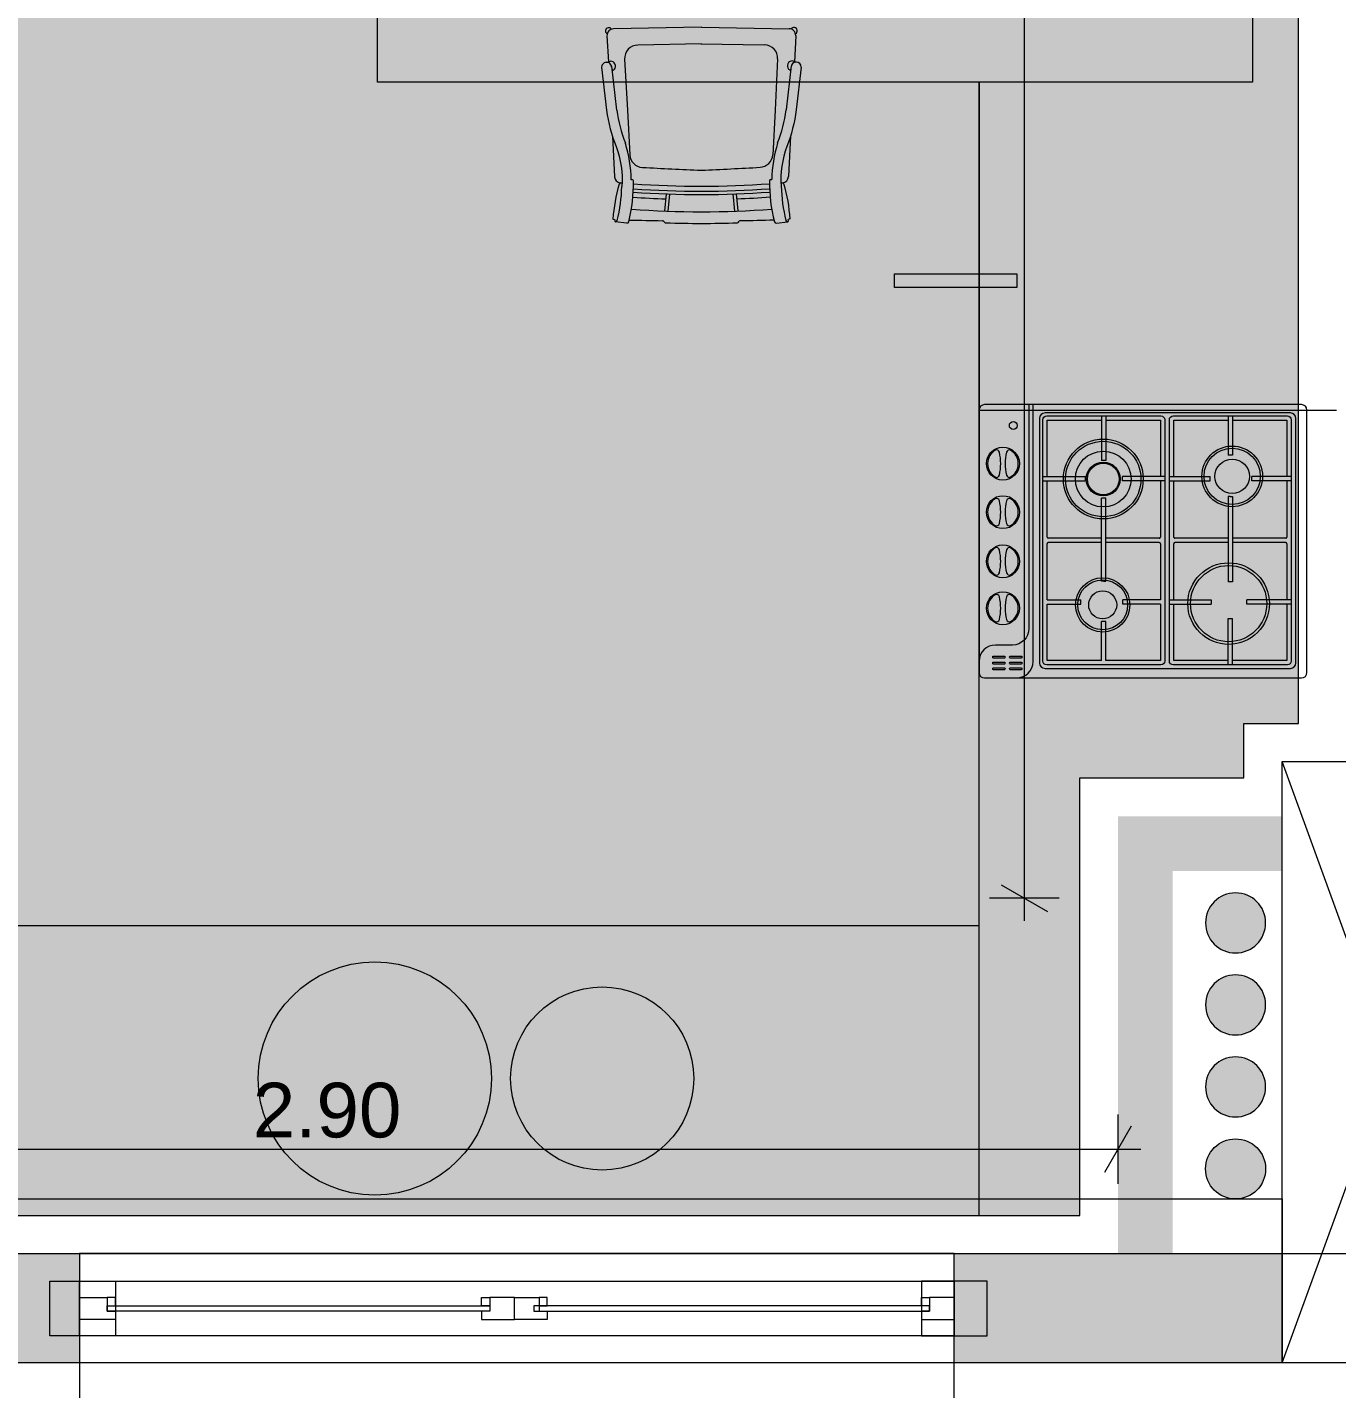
# Model space of a CAD drawing. Header units: millimetres. Extents: x 475616349 to 476941521, y 4620115302 to 4621446928.
# Drawn here: x 476515943 to 476518338, y 4620564688 to 4620567179 of the extents above; entities that cross this region are included whole.
import ezdxf

# ---------------------------------------------------------------- set-up
doc = ezdxf.new("R2010")
doc.units = ezdxf.units.MM
doc.header["$MEASUREMENT"] = 0
for name, color, linetype, lineweight in [('2D Drafting - General_Pen_No__1_Pen_No__7', 7, 'Continuous', 0), ('2D Drafting - General_Pen_No__250_Pen_No__7_Pen_No__250', 7, 'Continuous', 0), ('2D Drafting - General_Pen_No__250_Pen_No__7_Pen_No__7', 7, 'Continuous', 0), ('G-Anno-Nplt_Pen_No__151', 151, 'Continuous', 0), ('G-Anno-Nplt_Pen_No__4', 7, 'Continuous', 0), ('kar-panjara_Pen_No__7_Pen_No__7_Pen_No__7', 7, 'Continuous', 0), ('New_0_Pen_No__7', 7, 'Continuous', 0), ('New_2D Drafting - General_Pen_No__2_Pen_No__250', 7, 'Continuous', 0), ('New_reg_nak_Pen_No__7', 7, 'Continuous', 0), ('New_zoma_Pen_No__4', 7, 'Continuous', 0), ('New_zoma_Pen_No__7', 7, 'Continuous', 0), ('shaxtebi da milebi_Pen_No__1_Pen_No__1_Pen_No__1', 1, 'Continuous', 0), ('shaxtebi da milebi_Pen_No__5_Pen_No__5_Pen_No__5', 5, 'Continuous', 0), ('zoma_Pen_No__142', 142, 'Continuous', 0), ('zoma_Pen_No__5_Pen_No__5', 5, 'Continuous', 0)]:
    doc.layers.add(name, color=color, linetype=linetype, lineweight=lineweight)
doc.layers.add('New_zoma', color=7, linetype='Continuous')
doc.layers.add('zoma', color=7, linetype='Continuous')
doc.layers.add('shaxtebi da milebi_Pen_No__5_Pen_No__5_Pen_No__252', color=7, linetype='Continuous', lineweight=0, true_color=0x666666)
doc.styles.add('GENERATED_STYLE_1', font='arial.ttf')
doc.styles.add('GENERATED_STYLE_2', font='arial.ttf')
doc.dimstyles.new('GENERATED_STYLE__1', dxfattribs={"dimtxt": 200, "dimasz": 64.421331, "dimexe": 0.18, "dimexo": 3, "dimgap": 0.09, "dimtad": 1, "dimtih": 1, "dimtoh": 1, "dimlfac": 0.001, "dimzin": 0, "dimdsep": 46, "dimtxsty": 'GENERATED_STYLE_2', "dimblk": 'ARROWHEAD_2', "dimblk1": 'ARROWHEAD_2', "dimblk2": 'ARROWHEAD_2', "dimcen": 0.09, "dimclrd": 142, "dimclre": 142, "dimclrt": 142, "dimadec": 0, "dimazin": 0, "dimtfac": 1, "dimtdec": 4, "dimtmove": 0, "dimatfit": 3, "dimfxl": 1, "dimtolj": 1, "dimtzin": 0, "dimarcsym": 0})
doc.dimstyles.new('GENERATED_STYLE__18', dxfattribs={"dimtxt": 100, "dimasz": 64.421331, "dimexe": 0.18, "dimexo": 3, "dimgap": 0.09, "dimtad": 1, "dimtih": 1, "dimtoh": 1, "dimlfac": 0.001, "dimzin": 0, "dimdsep": 46, "dimtxsty": 'GENERATED_STYLE_1', "dimblk": 'ARROWHEAD_2', "dimblk1": 'ARROWHEAD_2', "dimblk2": 'ARROWHEAD_2', "dimcen": 0.09, "dimclrd": 7, "dimclre": 7, "dimclrt": 7, "dimadec": 0, "dimazin": 0, "dimtfac": 1, "dimtdec": 4, "dimtmove": 0, "dimatfit": 3, "dimfxl": 1, "dimtolj": 1, "dimtzin": 0, "dimarcsym": 0})
doc.dimstyles.new('GENERATED_STYLE__19', dxfattribs={"dimtxt": 100, "dimasz": 64.421331, "dimexe": 0.18, "dimexo": 3, "dimgap": 0.09, "dimtad": 1, "dimlfac": 0.001, "dimzin": 0, "dimdsep": 46, "dimtxsty": 'GENERATED_STYLE_1', "dimblk": 'ARROWHEAD_2', "dimblk1": 'ARROWHEAD_2', "dimblk2": 'ARROWHEAD_2', "dimcen": 0.09, "dimclrd": 7, "dimclre": 7, "dimclrt": 7, "dimadec": 0, "dimazin": 0, "dimtfac": 1, "dimtdec": 4, "dimtmove": 0, "dimatfit": 3, "dimfxl": 1, "dimtolj": 1, "dimtzin": 0, "dimarcsym": 0})
doc.dimstyles.new('GENERATED_STYLE__47', dxfattribs={"dimtxt": 0.18, "dimasz": 364.8, "dimexe": 0.18, "dimexo": 0.0625, "dimgap": 0.09, "dimtad": 0, "dimtih": 1, "dimtoh": 1, "dimdec": 4, "dimzin": 0, "dimdsep": 46, "dimcen": 0.09, "dimadec": 0, "dimazin": 0, "dimtfac": 1, "dimtdec": 4, "dimtmove": 0, "dimatfit": 3, "dimldrblk": 'ARROWHEAD_11', "dimfxl": 1, "dimtolj": 1, "dimtzin": 0, "dimarcsym": 0})

# ---------------------------------------------------------------- blocks, each defined once
blk = doc.blocks.new('*D1479', base_point=(476577134.1, 4620325125.7))
at = {"layer": 'zoma_Pen_No__142', "color": 142, "linetype": 'Continuous', "lineweight": 0, "transparency": 16777216}
for p, q in [((476511738.4, 4620535777.6), (476511738.4, 4620535904.8)), ((476518238.4, 4620535777.6), (476518238.4, 4620535904.8)), ((476511762.8, 4620535883.6), (476511713.9, 4620535798.8)), ((476518262.8, 4620535883.6), (476518213.9, 4620535798.8)), ((476511738.4, 4620535841.2), (476518238.4, 4620535841.2))]:
    blk.add_line(p, q, dxfattribs=at)
at = {"layer": 'zoma_Pen_No__142', "color": 142, "lineweight": 0, "transparency": 16777216, "char_height": 200, "attachment_point": 7, "style": 'GENERATED_STYLE_2'}
for s, insert in [('\\A1;{\\pql;\\fArial CYR|b0|i0|c204|p34;6.50}', (476514722.3, 4620535881.2)), ('\\A1;{\\pql;\\fArial CYR|b0|i0|c204|p34;0.40}', (476517681.8, 4620535881.2))]:
    blk.add_mtext(s, dxfattribs=dict(at, insert=insert))
blk = doc.blocks.new('ARROWHEAD_2')
at = {"color": 0, "linetype": 'Continuous', "lineweight": 0}
for p, q in [((-0.378, -0.655), (0.378, 0.655)), ((0, 0), (-1, 0))]:
    blk.add_line(p, q, dxfattribs=at)
blk = doc.blocks.new('*D1480', base_point=(476577134.1, 4620325125.7))
at = {"layer": 'zoma_Pen_No__142', "color": 142, "linetype": 'Continuous', "lineweight": 0, "transparency": 16777216}
for p, q in [((476518238.4, 4620535777.6), (476518238.4, 4620535904.8)), ((476518638.4, 4620535777.6), (476518638.4, 4620535904.8)), ((476518262.8, 4620535883.6), (476518213.9, 4620535798.8)), ((476518662.8, 4620535883.6), (476518613.9, 4620535798.8)), ((476518238.4, 4620535841.2), (476518638.4, 4620535841.2))]:
    blk.add_line(p, q, dxfattribs=at)
blk = doc.blocks.new('*D1730', base_point=(476577134.1, 4620325125.7))
at = {"layer": 'New_zoma_Pen_No__4', "color": 7, "linetype": 'Continuous', "lineweight": 0, "transparency": 16777216}
for p, q in [((476515062.8, 4620565169.1), (476515013.9, 4620565084.3)), ((476515038.4, 4620565063.1), (476515038.4, 4620565190.3)), ((476517913.9, 4620565084.3), (476517962.8, 4620565169.1)), ((476517938.4, 4620565063.1), (476517938.4, 4620565190.3)), ((476514996.9, 4620565126.7), (476515038.4, 4620565126.7)), ((476515038.4, 4620565126.7), (476517938.4, 4620565126.7)), ((476517938.4, 4620565126.7), (476517979.8, 4620565126.7))]:
    blk.add_line(p, q, dxfattribs=at)
at = {"layer": 'New_zoma_Pen_No__7', "color": 7, "lineweight": 0, "transparency": 16777216, "insert": (476516355.3, 4620565146.7), "char_height": 100, "attachment_point": 7, "style": 'GENERATED_STYLE_1'}
blk.add_mtext('\\A1;{\\pql;\\fArial|b0|i0|c0|p34;2.90}', dxfattribs=at)
blk = doc.blocks.new('*D1741', base_point=(476577134.1, 4620325125.7))
at = {"layer": 'New_zoma_Pen_No__4', "color": 7, "linetype": 'Continuous', "lineweight": 0, "transparency": 16777216}
for p, q in [((476517724.5, 4620575410), (476517809.2, 4620575361.1)), ((476517830.4, 4620575385.6), (476517703.3, 4620575385.6)), ((476517766.9, 4620565585.7), (476517766.9, 4620575385.6)), ((476517724.5, 4620565610.2), (476517809.2, 4620565561.2)), ((476517830.4, 4620565585.7), (476517703.3, 4620565585.7)), ((476517766.9, 4620565544.2), (476517766.9, 4620565585.7))]:
    blk.add_line(p, q, dxfattribs=at)
at = {"layer": 'New_zoma_Pen_No__7', "color": 7, "lineweight": 0, "transparency": 16777216, "insert": (476517746.9, 4620570352.6), "char_height": 100, "attachment_point": 7, "rotation": 90, "style": 'GENERATED_STYLE_1'}
blk.add_mtext('\\A1;{\\pql;\\fArial|b0|i0|c0|p34;9.80}', dxfattribs=at)
blk = doc.blocks.new('ARROWHEAD_11')
at = {"color": 0, "linetype": 'Continuous', "lineweight": 0}
blk.add_line((0, 0), (-1, 0), dxfattribs=at)
at = {"color": 0, "linetype": 'Continuous', "lineweight": 0, "const_width": 0.25, "flags": 128}
blk.add_lwpolyline([(-0.125, 0, 1), (0.125, 0, 1)], format="xyb", close=True, dxfattribs=at)

msp = doc.modelspace()

# ---------------------------------------------------------------- hatches: boundary and pattern name
at = {"layer": '2D Drafting - General_Pen_No__250_Pen_No__7_Pen_No__7', "linetype": 'Continuous', "lineweight": 0}
for points in [[(476517938.366, 4620565735.696), (476517938.366, 4620564935.567), (476518038.366, 4620564935.567), (476518038.366, 4620565635.509), (476518238.366, 4620565635.509), (476518238.366, 4620565735.696)], [(476516038.581, 4620564935.508), (476516038.581, 4620564735.508), (476515038.366, 4620564735.508), (476515038.366, 4620564935.508)], [(476517638.583, 4620564935.567), (476517638.583, 4620564735.567), (476518238.366, 4620564735.567), (476518238.366, 4620564935.567)]]:
    msp.add_hatch(color=7, dxfattribs=at).paths.add_polyline_path(points)
at = {"layer": 'G-Anno-Nplt_Pen_No__151', "linetype": 'Continuous', "lineweight": 0, "true_color": 0x1f2f3f}
msp.add_hatch(color=169, dxfattribs=at).paths.add_polyline_path([(476511608.366, 4620575605.567), (476511808.366, 4620575605.567), (476511808.366, 4620575305.567), (476512108.366, 4620575305.567), (476512108.366, 4620574444.549), (476511708.366, 4620574444.549), (476511708.366, 4620572105.567), (476511808.366, 4620572105.567), (476511808.366, 4620571565.567), (476511708.366, 4620571565.567), (476511708.366, 4620567405.509), (476515108.366, 4620567405.509), (476515108.366, 4620565005.508), (476517868.366, 4620565005.508), (476517868.366, 4620565805.696), (476518168.366, 4620565805.696), (476518168.366, 4620565905.567), (476518268.366, 4620565905.567), (476518268.366, 4620571565.567), (476518168.366, 4620571565.567), (476518168.366, 4620572105.567), (476518268.366, 4620572105.567), (476518268.366, 4620573392.858), (476518338.366, 4620573392.858), (476518338.366, 4620575135.567), (476518238.366, 4620575135.567), (476518238.366, 4620575385.567), (476517938.366, 4620575385.567), (476517938.366, 4620576406.585), (476518338.366, 4620576406.585), (476518338.366, 4620577008.837), (476518268.366, 4620577008.837), (476518268.366, 4620581065.57), (476514768.366, 4620581065.57), (476514768.366, 4620582165.567), (476511808.366, 4620582165.567), (476511808.366, 4620581965.567), (476511608.366, 4620581965.567)])
at = {"layer": 'shaxtebi da milebi_Pen_No__1_Pen_No__1_Pen_No__1', "linetype": 'Continuous', "lineweight": 0}
msp.add_hatch(color=1, dxfattribs=at).paths.add_polyline_path([(476518153.243, 4620565145.509, 1), (476518153.243, 4620565035.509, 1)])
at = {"layer": 'shaxtebi da milebi_Pen_No__5_Pen_No__5_Pen_No__252', "linetype": 'Continuous', "lineweight": 0, "true_color": 0x666666}
msp.add_hatch(color=251, dxfattribs=at).paths.add_polyline_path([(476518153.243, 4620565595.509, 1), (476518153.243, 4620565485.509, 1)])
at = {"layer": 'shaxtebi da milebi_Pen_No__5_Pen_No__5_Pen_No__5', "linetype": 'Continuous', "lineweight": 0}
for points in [[(476518153.243, 4620565445.509, 1), (476518153.243, 4620565335.509, 1)], [(476518153.243, 4620565295.509, 1), (476518153.243, 4620565185.509, 1)]]:
    msp.add_hatch(color=5, dxfattribs=at).paths.add_polyline_path(points)

# ---------------------------------------------------------------- linework, layer by layer
at = {"layer": '2D Drafting - General_Pen_No__1_Pen_No__7', "color": 7, "linetype": 'Continuous', "lineweight": 0}
for p, q in [((476518238.366, 4620564735.567), (476518638.366, 4620565835.567)), ((476518638.366, 4620564735.567), (476518238.366, 4620565835.567))]:
    msp.add_line(p, q, dxfattribs=at)
at = {"layer": '2D Drafting - General_Pen_No__1_Pen_No__7', "color": 7, "linetype": 'Continuous', "lineweight": 0, "flags": 128}
for points in [[(476518638.366, 4620564735.567), (476518238.366, 4620564735.567), (476518238.366, 4620565835.567), (476518638.366, 4620565835.567)], [(476518238.366, 4620564735.567), (476511738.366, 4620564735.567), (476511738.366, 4620565035.567), (476518238.366, 4620565035.567)]]:
    msp.add_lwpolyline(points, close=True, dxfattribs=at)
at = {"layer": '2D Drafting - General_Pen_No__250_Pen_No__7_Pen_No__250', "color": 7, "linetype": 'Continuous', "lineweight": 0, "flags": 128}
msp.add_lwpolyline([(476516038.581, 4620564935.508), (476516038.581, 4620564735.508), (476515038.366, 4620564735.508), (476515038.366, 4620564935.508)], close=True, dxfattribs=at)
at = {"layer": 'G-Anno-Nplt_Pen_No__4', "color": 7, "linetype": 'Continuous', "lineweight": 0, "flags": 128}
msp.add_lwpolyline([(476511708.366, 4620567405.509), (476515108.366, 4620567405.509), (476515108.366, 4620565005.508), (476517868.366, 4620565005.508), (476517868.366, 4620565805.696), (476518168.366, 4620565805.696), (476518168.366, 4620565905.567), (476518268.366, 4620565905.567), (476518268.366, 4620571565.567), (476518168.366, 4620571565.567), (476518168.366, 4620572105.567), (476518268.366, 4620572105.567), (476518268.366, 4620573392.858)], dxfattribs=at)
at = {"layer": 'kar-panjara_Pen_No__7_Pen_No__7_Pen_No__7', "color": 7, "linetype": 'Continuous', "lineweight": 0, "flags": 128}
for points in [[(476516104.011, 4620564785.142), (476515984.011, 4620564785.142), (476515984.011, 4620564885.142), (476516104.011, 4620564885.142)], [(476516038.581, 4620564885.141), (476517638.583, 4620564885.085), (476517638.583, 4620564785.141), (476516038.581, 4620564785.196)], [(476517578.908, 4620564785.142), (476517698.908, 4620564785.142), (476517698.908, 4620564885.142), (476517578.908, 4620564885.142)], [(476516038.581, 4620564855.026), (476516089.011, 4620564855.026), (476516089.011, 4620564840.026), (476516089.011, 4620564830.025), (476516104.011, 4620564830.025), (476516104.011, 4620564815.026), (476516038.581, 4620564815.026)], [(476516104.011, 4620564855.026), (476516089.011, 4620564855.026), (476516089.011, 4620564840.026), (476516104.011, 4620564840.026)], [(476516774.011, 4620564855.026), (476516789.011, 4620564855.026), (476516789.011, 4620564840.026), (476516774.011, 4620564840.026)], [(476516834.011, 4620564855.026), (476516789.011, 4620564855.026), (476516789.011, 4620564840.026), (476516789.011, 4620564830.025), (476516774.011, 4620564830.025), (476516774.011, 4620564815.026), (476516834.011, 4620564815.026)], [(476516834.011, 4620564855.026), (476516879.011, 4620564855.026), (476516879.011, 4620564840.026), (476516879.011, 4620564830.025), (476516894.011, 4620564830.025), (476516894.011, 4620564815.026), (476516834.011, 4620564815.026)], [(476516894.011, 4620564855.026), (476516879.011, 4620564855.026), (476516879.011, 4620564840.026), (476516894.011, 4620564840.026)], [(476517578.908, 4620564855.026), (476517593.583, 4620564855.026), (476517593.583, 4620564840.026), (476517578.908, 4620564840.026)], [(476517638.583, 4620564855.026), (476517593.583, 4620564855.026), (476517593.583, 4620564840.026), (476517593.583, 4620564830.025), (476517578.908, 4620564830.025), (476517578.908, 4620564815.026), (476517638.583, 4620564815.026)], [(476516089.011, 4620564840.026), (476516789.011, 4620564840.026), (476516789.011, 4620564830.025), (476516089.011, 4620564830.025)], [(476517593.583, 4620564840.026), (476516869.743, 4620564840.026), (476516869.743, 4620564830.025), (476517593.583, 4620564830.025)]]:
    msp.add_lwpolyline(points, close=True, dxfattribs=at)
at = {"layer": 'New_0_Pen_No__7', "color": 7, "linetype": 'Continuous', "lineweight": 0}
for p, q in [((476517003.256, 4620567163.201), (476517005.815, 4620567115.588)), ((476517175.364, 4620567179.016), (476517015.186, 4620567176.027)), ((476517176.433, 4620567179.017), (476517336.618, 4620567176.381)), ((476517348.576, 4620567163.582), (476517346.122, 4620567115.963)), ((476517176.039, 4620567148.588), (476517059.447, 4620567146.412)), ((476517174.97, 4620567148.586), (476517291.567, 4620567146.668)), ((476517035.588, 4620567120.761), (476517040.611, 4620567027.298)), ((476517315.482, 4620567121.069), (476517310.666, 4620567027.596)), ((476517011.503, 4620567107.905), (476517020.952, 4620567027.277)), ((476517016.753, 4620567102.114), (476517015.653, 4620567101.195)), ((476517340.451, 4620567108.267), (476517331.18, 4620567027.618)), ((476517335.214, 4620567102.465), (476517336.316, 4620567101.549)), ((476517040.611, 4620567027.298), (476517045.004, 4620566945.547)), ((476517310.666, 4620567027.596), (476517306.453, 4620566945.835)), ((476517013.104, 4620566979.933), (476517017.11, 4620566905.398)), ((476517339.132, 4620566980.292), (476517335.291, 4620566905.749)), ((476517049.752, 4620566900.076), (476517047.719, 4620566900.087)), ((476517302.66, 4620566900.355), (476517304.693, 4620566900.37)), ((476517109.311, 4620566842.8), (476517112.13, 4620566874.09)), ((476517115.396, 4620566842.502), (476517118.224, 4620566873.885)), ((476517237.143, 4620566842.637), (476517234.246, 4620566874.013)), ((476517243.227, 4620566842.947), (476517240.339, 4620566874.232)), ((476517014.269, 4620566828.132), (476517017.947, 4620566827.203)), ((476517017.873, 4620566826.912), (476517017.947, 4620566827.203)), ((476517039.716, 4620566820.485), (476517018.554, 4620566822.961)), ((476517108.444, 4620566822.265), (476517107.178, 4620566823.888)), ((476517244.14, 4620566822.414), (476517245.403, 4620566824.04)), ((476517312.871, 4620566820.786), (476517334.028, 4620566823.309)), ((476517338.302, 4620566828.489), (476517334.626, 4620566827.552)), ((476517334.7, 4620566827.261), (476517334.626, 4620566827.552)), ((476517782.679, 4620566488.644), (476517775.102, 4620566488.644)), ((476517908.153, 4620566468.003), (476517908.153, 4620566386.469)), ((476517916.153, 4620566468.003), (476517916.153, 4620566386.469)), ((476518139.604, 4620566468.003), (476518139.604, 4620566396.171)), ((476518147.604, 4620566468.003), (476518147.604, 4620566396.171)), ((476517808.656, 4620566357.114), (476517808.656, 4620566460.003)), ((476517808.656, 4620566460.003), (476517908.153, 4620566460.003)), ((476517916.153, 4620566460.003), (476518015.651, 4620566460.003)), ((476518015.651, 4620566460.003), (476518015.651, 4620566357.114)), ((476518040.106, 4620566460.003), (476518139.604, 4620566460.003)), ((476518040.106, 4620566357.114), (476518040.106, 4620566460.003)), ((476518147.604, 4620566460.003), (476518247.101, 4620566460.003)), ((476518247.101, 4620566460.003), (476518247.101, 4620566357.114)), ((476518147.604, 4620566396.171), (476518139.604, 4620566396.171)), ((476517916.153, 4620566386.469), (476517908.153, 4620566386.469)), ((476517800.656, 4620566357.114), (476517877.849, 4620566357.114)), ((476517800.656, 4620566349.114), (476517877.849, 4620566349.114)), ((476517808.656, 4620566246.226), (476517808.656, 4620566349.114)), ((476517877.849, 4620566357.114), (476517877.849, 4620566349.114)), ((476517946.232, 4620566349.114), (476517946.232, 4620566357.114)), ((476518023.651, 4620566357.114), (476517946.232, 4620566357.114)), ((476518023.651, 4620566349.114), (476517946.232, 4620566349.114)), ((476518015.651, 4620566349.114), (476518015.651, 4620566246.226)), ((476518032.106, 4620566357.114), (476518106.644, 4620566357.114)), ((476518032.106, 4620566349.114), (476518106.644, 4620566349.114)), ((476518040.106, 4620566246.226), (476518040.106, 4620566349.114)), ((476518106.644, 4620566349.114), (476518106.644, 4620566357.114)), ((476518183.271, 4620566349.114), (476518183.271, 4620566357.114)), ((476518255.101, 4620566357.114), (476518183.271, 4620566357.114)), ((476518255.101, 4620566349.114), (476518183.271, 4620566349.114)), ((476518247.101, 4620566349.114), (476518247.101, 4620566246.226)), ((476517916.153, 4620566317.466), (476517908.153, 4620566317.466)), ((476517908.153, 4620566165.444), (476517908.153, 4620566317.466)), ((476517916.153, 4620566165.444), (476517916.153, 4620566317.466)), ((476518143.604, 4620566320.701), (476518139.604, 4620566320.701)), ((476518139.604, 4620566320.701), (476518139.604, 4620566164.365)), ((476518143.604, 4620566320.701), (476518147.604, 4620566320.701)), ((476518147.604, 4620566320.701), (476518147.604, 4620566164.365)), ((476517908.153, 4620566244.226), (476517810.656, 4620566244.226)), ((476518013.651, 4620566244.226), (476517916.153, 4620566244.226)), ((476518139.604, 4620566244.226), (476518042.106, 4620566244.226)), ((476518245.101, 4620566244.226), (476518147.604, 4620566244.226)), ((476517808.656, 4620566131.337), (476517808.656, 4620566234.226)), ((476517908.153, 4620566236.226), (476517810.656, 4620566236.226)), ((476518013.651, 4620566236.226), (476517916.153, 4620566236.226)), ((476518015.651, 4620566234.226), (476518015.651, 4620566131.337)), ((476518040.106, 4620566131.337), (476518040.106, 4620566234.226)), ((476518139.604, 4620566236.226), (476518042.106, 4620566236.226)), ((476518245.101, 4620566236.226), (476518147.604, 4620566236.226)), ((476518247.101, 4620566234.226), (476518247.101, 4620566131.337)), ((476517912.153, 4620566165.444), (476517908.153, 4620566165.444)), ((476517912.153, 4620566165.444), (476517916.153, 4620566165.444)), ((476518147.604, 4620566164.365), (476518139.604, 4620566164.365)), ((476517808.656, 4620566131.337), (476517870.296, 4620566131.337)), ((476517808.656, 4620566020.448), (476517808.656, 4620566123.337)), ((476517808.656, 4620566123.337), (476517870.296, 4620566123.337)), ((476517870.296, 4620566123.337), (476517870.296, 4620566131.337)), ((476517946.917, 4620566123.337), (476517946.917, 4620566131.337)), ((476518015.651, 4620566131.337), (476517946.917, 4620566131.337)), ((476518015.651, 4620566123.337), (476517946.917, 4620566123.337)), ((476518015.651, 4620566123.337), (476518015.651, 4620566020.448)), ((476518032.106, 4620566131.337), (476518108.805, 4620566131.337)), ((476518032.106, 4620566123.337), (476518108.805, 4620566123.337)), ((476518040.106, 4620566020.448), (476518040.106, 4620566123.337)), ((476518108.805, 4620566131.337), (476518108.805, 4620566123.337)), ((476518173.557, 4620566123.337), (476518173.557, 4620566131.337)), ((476518255.101, 4620566131.337), (476518173.557, 4620566131.337)), ((476518255.101, 4620566123.337), (476518173.557, 4620566123.337)), ((476518247.101, 4620566123.337), (476518247.101, 4620566020.448)), ((476517916.153, 4620566092.127), (476517908.153, 4620566092.127)), ((476517908.153, 4620566020.448), (476517908.153, 4620566092.127)), ((476517916.153, 4620566020.448), (476517916.153, 4620566092.127)), ((476518139.604, 4620566097.518), (476518147.604, 4620566097.518)), ((476518139.604, 4620566012.448), (476518139.604, 4620566097.518)), ((476518147.604, 4620566012.448), (476518147.604, 4620566097.518)), ((476517908.153, 4620566020.448), (476517808.656, 4620566020.448)), ((476518015.651, 4620566020.448), (476517916.153, 4620566020.448)), ((476518139.604, 4620566020.448), (476518040.106, 4620566020.448)), ((476518247.101, 4620566020.448), (476518147.604, 4620566020.448))]:
    msp.add_line(p, q, dxfattribs=at)
for points in [[(476518183.896, 4620567078.644), (476516583.659, 4620567078.644), (476516583.659, 4620567924.104), (476518183.896, 4620567924.104)], [(476517752.914, 4620566703.144), (476517529.417, 4620566703.144), (476517529.417, 4620566727.96), (476517752.914, 4620566727.96)]]:
    msp.add_lwpolyline(points, close=True, dxfattribs=at)
for points in [[(476517001.963, 4620567114.962), (476517004.284, 4620567115.297, 0.08130171), (476517009.625, 4620567116.98)], [(476517349.975, 4620567115.346), (476517347.653, 4620567115.675, -0.08130171), (476517342.309, 4620567117.347)], [(476517002.623, 4620567027.256, 0.05838097), (476517019.831, 4620566960.585, -0.11288216), (476517030.415, 4620566887.802)], [(476517349.509, 4620567027.639, -0.05838097), (476517332.448, 4620566960.93, 0.11288216), (476517322.024, 4620566888.123)], [(476517775.102, 4620566488.644), (476517775.102, 4620566078.875, -0.41421356), (476517745.102, 4620566048.875), (476517713.896, 4620566048.875, 0.41421356), (476517683.896, 4620566018.875), (476517683.896, 4620565998.644, 0.41421356), (476517693.896, 4620565988.644), (476517752.679, 4620565988.644, 0.41421356), (476517782.679, 4620566018.644), (476517782.679, 4620566488.644)]]:
    msp.add_lwpolyline(points, format="xyb", dxfattribs=at)
for points in [[(476516993.366, 4620567105.779), (476517002.568, 4620567027.256)], [(476517358.593, 4620567106.182), (476517349.564, 4620567027.639)], [(476517683.896, 4620565005.508), (476517683.896, 4620567078.644)], [(476517683.896, 4620567078.644), (476517683.896, 4620566478.644), (476518338.063, 4620566478.644)], [(476517683.896, 4620566478.644), (476518183.896, 4620566478.644)], [(476515261.15, 4620565005.508), (476515261.15, 4620565535.508), (476517583.896, 4620565535.508)], [(476517583.896, 4620565535.508), (476517683.896, 4620565535.508)]]:
    msp.add_lwpolyline(points, dxfattribs=at)
for points in [[(476518283.896, 4620565998.644), (476518283.896, 4620566478.644, 0.41421356), (476518273.896, 4620566488.644), (476517693.896, 4620566488.644, 0.41421356), (476517683.896, 4620566478.644), (476517683.896, 4620565998.644, 0.41421356), (476517693.896, 4620565988.644), (476518273.896, 4620565988.644, 0.41421356)], [(476518263.594, 4620566016.22), (476518263.594, 4620566463.353, 0.41421356), (476518253.594, 4620566473.353), (476517804.619, 4620566473.353, 0.41421356), (476517794.619, 4620566463.353), (476517794.619, 4620566016.22, 0.41421356), (476517804.619, 4620566006.22), (476518253.594, 4620566006.22, 0.41421356)], [(476518016.651, 4620566012.448), (476517807.656, 4620566012.448, -0.41421356), (476517800.656, 4620566019.448), (476517800.656, 4620566461.003, -0.41421356), (476517807.656, 4620566468.003), (476518016.651, 4620566468.003, -0.41421356), (476518023.651, 4620566461.003), (476518023.651, 4620566019.448, -0.41421356)], [(476518248.101, 4620566012.448), (476518039.106, 4620566012.448, -0.41421356), (476518032.106, 4620566019.448), (476518032.106, 4620566461.003, -0.41421356), (476518039.106, 4620566468.003), (476518248.101, 4620566468.003, -0.41421356), (476518255.101, 4620566461.003), (476518255.101, 4620566019.448, -0.41421356)], [(476517730.32, 4620566025.076), (476517710.477, 4620566025.076, -0.41421356), (476517708.977, 4620566026.576), (476517708.977, 4620566027.257, -0.41421356), (476517710.477, 4620566028.757), (476517730.32, 4620566028.757, -0.41421356), (476517731.82, 4620566027.257), (476517731.82, 4620566026.576, -0.41421356)], [(476517730.32, 4620566013.992), (476517710.477, 4620566013.992, -0.41421356), (476517708.977, 4620566015.492), (476517708.977, 4620566016.173, -0.41421356), (476517710.477, 4620566017.673), (476517730.32, 4620566017.673, -0.41421356), (476517731.82, 4620566016.173), (476517731.82, 4620566015.492, -0.41421356)], [(476517760.995, 4620566025.076), (476517741.151, 4620566025.076, -0.41421356), (476517739.651, 4620566026.576), (476517739.651, 4620566027.257, -0.41421356), (476517741.151, 4620566028.757), (476517760.995, 4620566028.757, -0.41421356), (476517762.495, 4620566027.257), (476517762.495, 4620566026.576, -0.41421356)], [(476517760.995, 4620566013.992), (476517741.151, 4620566013.992, -0.41421356), (476517739.651, 4620566015.492), (476517739.651, 4620566016.173, -0.41421356), (476517741.151, 4620566017.673), (476517760.995, 4620566017.673, -0.41421356), (476517762.495, 4620566016.173), (476517762.495, 4620566015.492, -0.41421356)], [(476517730.32, 4620566003.561), (476517710.477, 4620566003.561, -0.41421356), (476517708.977, 4620566005.061), (476517708.977, 4620566005.742, -0.41421356), (476517710.477, 4620566007.242), (476517730.32, 4620566007.242, -0.41421356), (476517731.82, 4620566005.742), (476517731.82, 4620566005.061, -0.41421356)], [(476517760.995, 4620566003.561), (476517741.151, 4620566003.561, -0.41421356), (476517739.651, 4620566005.061), (476517739.651, 4620566005.742, -0.41421356), (476517741.151, 4620566007.242), (476517760.995, 4620566007.242, -0.41421356), (476517762.495, 4620566005.742), (476517762.495, 4620566005.061, -0.41421356)]]:
    msp.add_lwpolyline(points, format="xyb", close=True, dxfattribs=at)
for centre, radius in [((476517746.609, 4620566450.521), 7.238), ((476517911.175, 4620566352.531), 73.016), ((476517911.175, 4620566352.531), 69.016), ((476517727.652, 4620566380.677), 30.129), ((476517911.175, 4620566352.531), 51.016), ((476518147.033, 4620566357.464), 55.491), ((476518147.033, 4620566357.464), 51.491), ((476518147.033, 4620566357.464), 31.491), ((476517911.175, 4620566352.531), 31.016), ((476517911.175, 4620566352.531), 29.016), ((476517727.652, 4620566291.922), 30.129), ((476517727.652, 4620566201.959), 30.129), ((476518140.574, 4620566124.617), 74.695), ((476518140.574, 4620566124.617), 69.695), ((476517910.146, 4620566122.332), 49.661), ((476517910.146, 4620566122.332), 45.661), ((476517727.652, 4620566116.223), 30.129), ((476517910.146, 4620566122.332), 25.661), ((476516578.561, 4620565255.904), 213.353), ((476516994.567, 4620565255.904), 167.489)]:
    msp.add_circle(centre, radius, dxfattribs=at)
for centre, radius, start, end in [((476517006.499, 4620567172.146), 6.087, 32.595042, 241.550055), ((476517015.413, 4620567163.854), 12.174, 91.069162, 183.075933), ((476517175.932, 4620567148.586), 30.436, 89.057145, 91.069175), ((476517336.418, 4620567164.208), 12.174, 357.050357, 89.05713), ((476517345.314, 4620567172.519), 6.087, 298.576228, 147.531254), ((476517059.902, 4620567122.068), 24.348, 91.069159, 183.075932), ((476517291.166, 4620567122.322), 24.348, 357.050357, 89.05713), ((476517002.558, 4620567105.789), 9.192, 0.063143, 180.063148), ((476517009.521, 4620567107.789), 9.192, 321.880188, 89.351518), ((476517342.433, 4620567108.156), 9.192, 90.774773, 218.246102), ((476517349.401, 4620567106.172), 9.192, 0.063148, 180.063143), ((476517013.443, 4620567099.698), 1.085, 75.863755, 160.202947), ((476517014.244, 4620567102.881), 2.196, 255.863781, 309.887992), ((476517337.721, 4620567103.237), 2.196, 230.238305, 284.262529), ((476517338.529, 4620567100.057), 1.085, 19.923352, 104.262495), ((476517295.753, 4620567067.357), 277.599, 188.301488, 201.154548), ((476517056.291, 4620567067.093), 277.599, 338.971742, 351.824801), ((476516783.825, 4620566891.803), 264.024, 1.797943, 16.58729), ((476517568.605, 4620566892.668), 264.024, 163.539, 178.328347), ((476517069.317, 4620566946.854), 24.348, 183.075932, 267.085528), ((476517282.137, 4620566947.088), 24.348, 273.040761, 357.050359), ((476518244.785, 4620590035.507), 23142.905, 267.0855282, 267.3517179), ((476516055.781, 4620590033.095), 23142.905, 272.7745716, 273.0407614), ((476517291.645, 4620566812.03), 277.843, 163.279121, 176.677692), ((476517029.266, 4620566906.051), 12.174, 183.075932, 261.926371), ((476516751.425, 4620566894.091), 279.06, 345.714845, 358.7087), ((476517028.465, 4620566891.093), 3.044, 86.990623, 163.279126), ((476518245.211, 4620590035.515), 23173.34, 266.9906224, 266.9960034), ((476516772.588, 4620566891.614), 279.06, 345.714845, 1.371511), ((476517049.742, 4620566898.25), 1.826, 1.371515, 89.695689), ((476517174.302, 4620568628.04), 1739.833, 265.957384, 274.168906), ((476517579.843, 4620566892.504), 279.06, 178.754779, 194.411445), ((476517302.674, 4620566898.529), 1.826, 90.430594, 178.754778), ((476516056.213, 4620590033.103), 23173.34, 273.1302774, 273.1356583), ((476517600.999, 4620566895.027), 279.06, 181.41759, 194.411445), ((476517323.967, 4620566891.418), 3.044, 16.847175, 93.135668), ((476517323.132, 4620566906.375), 12.174, 278.199917, 357.050359), ((476517060.962, 4620566811.776), 277.843, 3.448597, 16.847169), ((476517174.302, 4620568628.04), 1764.182, 265.980531, 267.953755), ((476517174.302, 4620568628.04), 1755.051, 265.980531, 274.145759), ((476517174.302, 4620568628.04), 1748.964, 265.974593, 274.151696), ((476517174.302, 4620568628.04), 1764.182, 272.172535, 274.145759), ((476517175.996, 4620568596.536), 1755.051, 265.815151, 274.203832), ((476517020.471, 4620566825.325), 3.044, 148.578458, 230.967248), ((476517018.908, 4620566825.984), 3.044, 263.326055, 345.714857), ((476517040.07, 4620566823.508), 3.044, 263.326049, 345.714842), ((476517577.272, 4620590040.768), 23220.515, 268.6838475, 268.8342108), ((476517104.778, 4620566822.016), 3.044, 37.957615, 88.834211), ((476517110.844, 4620566824.137), 3.044, 217.957628, 268.863387), ((476517571.394, 4620590037.04), 23220.515, 268.8633845, 269.0250587), ((476516730.021, 4620590036.113), 23220.515, 271.101231, 271.2629052), ((476517241.736, 4620566824.281), 3.044, 271.2629, 322.168644), ((476517247.807, 4620566822.174), 3.044, 91.292069, 142.168652), ((476516724.136, 4620590039.828), 23220.515, 271.292078, 271.4424412), ((476517312.511, 4620566823.808), 3.044, 194.411451, 276.800225), ((476517333.668, 4620566826.331), 3.044, 194.411447, 276.800229), ((476517332.106, 4620566825.669), 3.044, 309.159043, 31.547831), ((476517727.652, 4620566380.677), 28.129, 119.752858, 240.247142), ((476517716.174, 4620566400.757), 5, 8.420265, 119.752855), ((476517636.851, 4620566380.677), 86.801, 346.126822, 13.873178), ((476517818.452, 4620566380.677), 86.801, 166.126822, 193.873178), ((476517739.13, 4620566400.757), 5, 60.247143, 171.579739), ((476517727.652, 4620566380.677), 28.129, 299.752858, 60.247142), ((476517716.174, 4620566360.596), 5, 240.24714, 351.579729), ((476517739.13, 4620566360.596), 5, 188.420266, 299.752865), ((476517727.652, 4620566291.922), 28.129, 119.752858, 240.247142), ((476517716.174, 4620566312.002), 5, 8.420255, 119.752865), ((476517739.13, 4620566312.002), 5, 60.24714, 171.579729), ((476517727.652, 4620566291.922), 28.129, 299.752858, 60.247142), ((476517636.851, 4620566291.922), 86.801, 346.126823, 13.873177), ((476517818.452, 4620566291.922), 86.801, 166.126822, 193.873178), ((476517716.174, 4620566271.841), 5, 240.247149, 351.579732), ((476517739.13, 4620566271.841), 5, 188.420265, 299.752854), ((476517810.656, 4620566246.226), 2, 180.000008, 270), ((476518013.651, 4620566246.226), 2, 269.999989, 0), ((476518042.106, 4620566246.226), 2, 179.999981, 270), ((476518245.101, 4620566246.226), 2, 270, 0.000008), ((476517727.652, 4620566201.959), 28.129, 119.752858, 240.247142), ((476517716.174, 4620566222.039), 5, 8.420265, 119.752855), ((476517636.851, 4620566201.959), 86.801, 346.126823, 13.873178), ((476517818.452, 4620566201.959), 86.801, 166.126823, 193.873177), ((476517739.13, 4620566222.039), 5, 60.247141, 171.57974), ((476517727.652, 4620566201.959), 28.129, 299.752858, 60.247142), ((476517810.656, 4620566234.226), 2, 90, 180.000008), ((476518013.651, 4620566234.226), 2, 0.000008, 90), ((476518042.106, 4620566234.226), 2, 90, 180.000008), ((476518245.101, 4620566234.226), 2, 0.000008, 90), ((476517716.174, 4620566181.879), 5, 240.247141, 351.57974), ((476517739.13, 4620566181.879), 5, 188.420265, 299.752855), ((476517727.652, 4620566116.223), 28.129, 119.752858, 240.247142), ((476517716.174, 4620566136.303), 5, 8.420265, 119.752855), ((476517739.13, 4620566136.303), 5, 60.247148, 171.579732), ((476517727.652, 4620566116.223), 28.129, 299.752858, 60.247142), ((476517636.851, 4620566116.223), 86.801, 346.126823, 13.873177), ((476517818.452, 4620566116.223), 86.801, 166.126823, 193.873178), ((476517716.174, 4620566096.143), 5, 240.247149, 351.579732), ((476517739.13, 4620566096.143), 5, 188.420265, 299.752854)]:
    msp.add_arc(centre, radius, start, end, dxfattribs=at)
at = {"layer": 'New_reg_nak_Pen_No__7', "color": 7, "linetype": 'Continuous', "lineweight": 0, "flags": 128}
msp.add_lwpolyline([(476516038.581, 4620564935.567), (476516038.581, 4620564665.567), (476517638.583, 4620564665.567), (476517638.583, 4620564935.567)], close=True, dxfattribs=at)
at = {"layer": 'shaxtebi da milebi_Pen_No__1_Pen_No__1_Pen_No__1', "color": 1, "linetype": 'Continuous', "lineweight": 0, "flags": 128}
msp.add_lwpolyline([(476518153.243, 4620565145.509, -1), (476518153.243, 4620565035.509, -1)], format="xyb", close=True, dxfattribs=at)
at = {"layer": 'shaxtebi da milebi_Pen_No__5_Pen_No__5_Pen_No__252', "color": 251, "linetype": 'Continuous', "lineweight": 0, "true_color": 0x666666, "flags": 128}
msp.add_lwpolyline([(476518153.243, 4620565595.509, 1), (476518153.243, 4620565485.509, 1)], format="xyb", close=True, dxfattribs=at)
at = {"layer": 'shaxtebi da milebi_Pen_No__5_Pen_No__5_Pen_No__5', "color": 5, "linetype": 'Continuous', "lineweight": 0, "flags": 128}
for points in [[(476518153.243, 4620565445.509, 1), (476518153.243, 4620565335.509, 1)], [(476518153.243, 4620565295.509, 1), (476518153.243, 4620565185.509, 1)]]:
    msp.add_lwpolyline(points, format="xyb", close=True, dxfattribs=at)
at = {"layer": 'zoma_Pen_No__5_Pen_No__5', "color": 5, "linetype": 'Continuous', "lineweight": 0}
msp.add_line((476493657.815, 4620564935.567), (476543544.196, 4620564935.567), dxfattribs=at)
msp.add_line((476493657.815, 4620564935.567), (476543544.196, 4620564935.567), dxfattribs=at)

# ---------------------------------------------------------------- dimensions: what is measured, and where the dimension line sits
at = {"layer": 'New_zoma', "color": 7, "linetype": 'Continuous', "lineweight": 0}
dim = msp.add_linear_dim(base=(476517766.853, 4620575385.567), p1=(476517938.366, 4620565585.696), p2=(476517938.366, 4620575385.567), angle=90, dimstyle='GENERATED_STYLE__19', dxfattribs=at)
dim.commit()
dim.dimension.update_dxf_attribs({"geometry": '*D1741', "text_midpoint": (476517696.853, 4620570482.485), "dimtype": 160, "text_rotation": 90})
dim = msp.add_linear_dim(base=(476517938.366, 4620565126.71), p1=(476515038.366, 4620564935.508), p2=(476517938.366, 4620564935.567), dimstyle='GENERATED_STYLE__18', dxfattribs=at)
dim.commit()
dim.dimension.update_dxf_attribs({"geometry": '*D1730', "text_midpoint": (476516485.22, 4620565196.71), "dimtype": 160})
at = {"layer": 'zoma', "color": 142, "linetype": 'Continuous', "lineweight": 0}
for base, p1, p2, picture, middle in [((476518238.366, 4620535841.197), (476511738.366, 4620568947.389), (476518238.366, 4620568947.389), '*D1479', (476514982.073, 4620535981.197)), ((476518638.366, 4620535841.197), (476518238.366, 4620568947.389), (476518638.366, 4620568947.389), '*D1480', (476517941.518, 4620535981.197))]:
    dim = msp.add_linear_dim(base=base, p1=p1, p2=p2, dimstyle='GENERATED_STYLE__1', dxfattribs=at)
    dim.commit()
    dim.dimension.update_dxf_attribs({"geometry": picture, "text_midpoint": middle, "dimtype": 160})

# ---------------------------------------------------------------- leaders
at = {"layer": 'New_2D Drafting - General_Pen_No__2_Pen_No__250', "color": 7, "linetype": 'Continuous', "lineweight": 0, "annotation_type": 0, "has_hookline": 1, "hookline_direction": 0, "text_width": 1933.333}
msp.add_leader([(476515776.95, 4620567070.358), (476515776.95, 4620559612.223), (476516876.86, 4620559612.223)], dimstyle='GENERATED_STYLE__47', dxfattribs=at)

doc.saveas('drawing.dxf')
